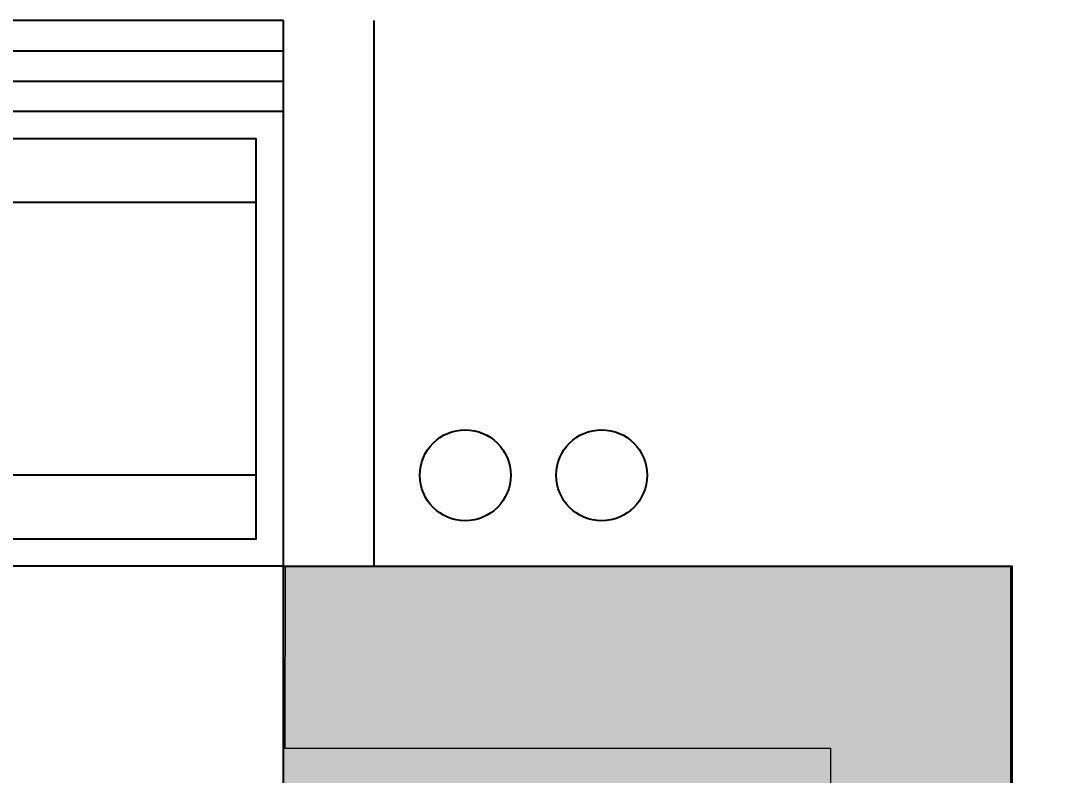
# Model space of a CAD drawing. Extents: x 184967 to 628822, y -100826 to 121332.
# Drawn here: x 404026 to 405161, y -18042 to -17212 of the extents above; entities that cross this region are included whole.
import ezdxf

# ---------------------------------------------------------------- set-up
doc = ezdxf.new("R2010")
doc.units = 0
doc.header["$MEASUREMENT"] = 0
doc.linetypes.add('DASH', pattern=[0.35, 0.25, -0.1])
for name, color, linetype in [('0-地面', 251, 'Continuous'), ('0-装饰完成面', 47, 'Continuous'), ('column', 6, 'Continuous'), ('E-给水', 34, 'Continuous'), ('PUB_DIM', 3, 'Continuous'), ('VPIPE-污水', 2, 'DASH'), ('VPIPE-通气', 7, 'TG_T'), ('WALL', 145, 'Continuous'), ('WINDOW', 141, 'Continuous')]:
    doc.layers.add(name, color=color, linetype=linetype)
for name, color, linetype, lineweight in [('03-col-5F~23F$0$$0$COLU', 6, 'Continuous', 0), ('03-col-5F~23F$0$$0$COLU_HATCH', 251, 'Continuous', 0), ('4#6#-col-2F~31F$0$COLU_HATCH', 251, 'Continuous', 0)]:
    doc.layers.add(name, color=color, linetype=linetype, lineweight=lineweight)
doc.styles.get("Standard").update_dxf_attribs({"font": 'gbenor.shx', "bigfont": 'gbcbig.shx'})
doc.styles.add('TG_LINETYPE', font='GBXWXT', dxfattribs={"width": 0.7, "height": 3, "bigfont": 'GBCBIG'})
doc.styles.add('尺寸标注', font='txt.shx', dxfattribs={"width": 0.6, "height": 110})
doc.linetypes.add('TG_T', pattern='A,2,-0.3,["T",TG_LINETYPE,S=0.1,R=0,X=-0.23,Y=-0.1],0', length=2.3)
doc.dimstyles.new('1-50', dxfattribs={"dimscale": 50, "dimtxt": 110, "dimasz": 1, "dimexe": 2, "dimexo": 2, "dimgap": 0.6, "dimtad": 1, "dimdec": 0, "dimrnd": 5, "dimtxsty": '尺寸标注', "dimblk": 'ARCHTICK', "dimcen": 2.5, "dimclrd": 251, "dimclre": 251, "dimclrt": 50, "dimadec": 0, "dimazin": 0, "dimtfac": 1, "dimtdec": 0, "dimtix": 1, "dimtmove": 2, "dimatfit": 3, "dimldrblk": 'DOT', "dimfxl": 1, "dimarcsym": 0})
doc.dimstyles.new('标注', dxfattribs={"dimtxt": 2.5, "dimasz": 1.5, "dimexe": 1.25, "dimexo": 0.625, "dimgap": 0, "dimtad": 1, "dimdsep": 46, "dimtxsty": 'Standard', "dimblk": 'z', "dimcen": 2.5, "dimadec": 0, "dimazin": 0, "dimtm": 1e-09, "dimtfac": 1, "dimtmove": 0, "dimatfit": 3, "dimldrblk": 'z', "dimfxl": 1, "dimarcsym": 0})

# ---------------------------------------------------------------- blocks, each defined once
blk = doc.blocks.new('$WINLIB2D$00000001')
at = {"color": 0}
for points in [[(-0.5, 0.5), (-0.5, -0.5)], [(-0.5, 0.5), (0.5, 0.5)], [(0.5, 0.16667), (-0.5, 0.16667)], [(0.5, -0.16667), (-0.5, -0.16667)], [(-0.5, -0.5), (0.5, -0.5)]]:
    blk.add_lwpolyline(points, dxfattribs=at)
blk = doc.blocks.new('z')
blk.add_line((0, 0), (-1, 0))
blk.add_lwpolyline([(-1.171, 1.173, 0.36, 0.21, 0), (0, 0, 0.21, 0.36, 0), (-1.171, -1.173, 0.36, 0.36, 0)], format="xyseb")
blk = doc.blocks.new('_ArchTick')
at = {"color": 0, "linetype": 'ByBlock', "const_width": 0.4}
blk.add_lwpolyline([(-0.5, -0.5), (0.5, 0.5)], dxfattribs=at)
blk = doc.blocks.new('*D2163')
at = {"layer": 'Defpoints', "color": 0, "linetype": 'ByBlock', "transparency": 16777216}
for p in [(404837.8, -16612.2), (406137.8, -16612.2), (404837.8, -24312.2)]:
    blk.add_point(p, dxfattribs=at)
at = {"layer": 'PUB_DIM', "color": 251, "lineweight": -2, "transparency": 16777216}
for p, q in [((405887.8, -16612.2), (406237.8, -16612.2)), ((406137.8, -24312.2), (406137.8, -16612.2)), ((405887.8, -24312.2), (406237.8, -24312.2))]:
    blk.add_line(p, q, dxfattribs=at)
at = {"layer": 'PUB_DIM', "color": 251, "linetype": 'ByBlock', "lineweight": -2, "transparency": 16777216, "xscale": 50, "yscale": 50, "zscale": 50}
for p, rotation in [((406137.8, -16612.2), 90), ((406137.8, -24312.2), 270)]:
    blk.add_blockref('_ArchTick', p, dxfattribs=dict(at, rotation=rotation))
at = {"layer": 'PUB_DIM', "color": 50, "linetype": 'ByBlock', "transparency": 16777216, "insert": (406262.4, -20352.6), "char_height": 110, "attachment_point": 5, "rotation": 90, "style": '尺寸标注'}
blk.add_mtext('7700', dxfattribs=at)
blk = doc.blocks.new('_Dot')
at = {"color": 0, "linetype": 'ByBlock', "lineweight": -2}
blk.add_line((-0.5, 0), (-1, 0), dxfattribs=at)
at = {"color": 0, "linetype": 'ByBlock', "const_width": 0.5}
blk.add_lwpolyline([(-0.25, 0, 1), (0.25, 0, 1)], format="xyb", close=True, dxfattribs=at)
blk = doc.blocks.new('03-col-5F~23F')
at = {"layer": '03-col-5F~23F$0$$0$COLU_HATCH'}
blk.add_hatch(color=256, dxfattribs=at).paths.add_polyline_path([(22138.2, 6464.3), (23197.5, 457), (22902, 404.9), (22954.1, 109.4), (23249.6, 161.5), (23446.5, 196.3), (22300.4, 6696), (21512.6, 6557.1), (21547.3, 6360.1)])
at = {"layer": '03-col-5F~23F$0$$0$COLU'}
blk.add_lwpolyline([(22138.2, 6464.3), (23197.5, 457), (22902, 404.9), (22954.1, 109.4), (23249.6, 161.5), (23446.5, 196.3), (22300.4, 6696), (22300.4, 6696), (22300.4, 6696), (22300.4, 6696), (21512.6, 6557.1), (21547.3, 6360.1), (22138.2, 6464.3), (22138.2, 6464.3), (22138.2, 6464.3), (22138.2, 6464.3), (22138.2, 6464.3)], dxfattribs=at)

msp = doc.modelspace()

# ---------------------------------------------------------------- hatches: boundary and pattern name
at = {"layer": '4#6#-col-2F~31F$0$COLU_HATCH'}
msp.add_hatch(color=250, dxfattribs=at).paths.add_polyline_path([(404714.6, -24412.2), (404714.6, -24112.2), (404914.6, -24112.2), (404914.6, -18112.2), (404314.6, -18112.2), (404314.6, -17812.2), (405114.6, -17812.2), (405114.6, -24412.2)])

# ---------------------------------------------------------------- linework, layer by layer
at = {"layer": '0-地面', "color": 250, "linetype": 'ByBlock'}
for p, q in [((404284.6, -17412.2), (402544.6, -17412.2)), ((404284.6, -17712.2), (402544.6, -17712.2))]:
    msp.add_line(p, q, dxfattribs=at)
at = {"layer": '0-装饰完成面', "linetype": 'ByBlock'}
msp.add_lwpolyline([(403984.6, -18042.2), (403984.6, -17782.2), (404284.6, -17782.2), (404284.6, -17342.2), (402544.6, -17342.2), (402544.6, -18042.2)], dxfattribs=at)
at = {"layer": 'VPIPE-污水', "linetype": 'Continuous'}
msp.add_circle((404514.6, -17712.2), 50, dxfattribs=at)
at = {"layer": 'VPIPE-通气', "linetype": 'Continuous'}
msp.add_circle((404664.6, -17712.2), 50, dxfattribs=at)
at = {"layer": 'WALL'}
for p, q in [((404314.6, -17312.2), (404314.6, -17212.2)), ((404414.6, -17312.2), (404414.6, -17212.2)), ((404314.6, -18012.2), (404314.6, -17312.2)), ((404414.6, -17812.2), (404414.6, -17312.2))]:
    msp.add_line(p, q, dxfattribs=at)
for points in [[(404314.6, -17812.2), (404014.6, -17812.2), (404014.6, -18112.2), (404314.6, -18112.2)], [(404714.6, -24412.2), (404714.6, -24112.2), (404914.6, -24112.2), (404914.6, -18112.2), (404314.6, -18112.2), (404314.6, -17812.2), (405114.6, -17812.2), (405114.6, -24412.2)]]:
    msp.add_lwpolyline(points, close=True, dxfattribs=at)

# ---------------------------------------------------------------- block references
at = {"layer": 'column', "rotation": 349.9999999994567}
msp.add_blockref('03-col-5F~23F', (381992, -20534), dxfattribs=at)
at = {"layer": 'WINDOW', "xscale": -1800, "yscale": -100, "zscale": 1800}
msp.add_blockref('$WINLIB2D$00000001', (403414.6, -17262.2), dxfattribs=at)

# ---------------------------------------------------------------- dimensions: what is measured, and where the dimension line sits
at = {"layer": 'PUB_DIM', "linetype": 'ByBlock'}
dim = msp.add_linear_dim(base=(406137.8, -16612.2), p1=(404837.8, -24312.2), p2=(404837.8, -16612.2), angle=90, text='7700', dimstyle='1-50', override={"dimfxl": 5, "dimfxlon": 1}, dxfattribs=at)
dim.commit()
dim.dimension.update_dxf_attribs({"geometry": '*D2163', "text_midpoint": (406262.4, -20352.6), "dimtype": 161})

# ---------------------------------------------------------------- leaders
at = {"layer": 'E-给水'}
for points in [[(402633.5, -18571.2), (402969.8, -15998), (404489.3, -15998)], [(402869.6, -18417.2), (403239.3, -16641), (404468.3, -16641)]]:
    msp.add_leader(points, dimstyle='标注', override={"dimscale": 75.000002, "dimasz": 1}, dxfattribs=at)

doc.saveas('drawing.dxf')
